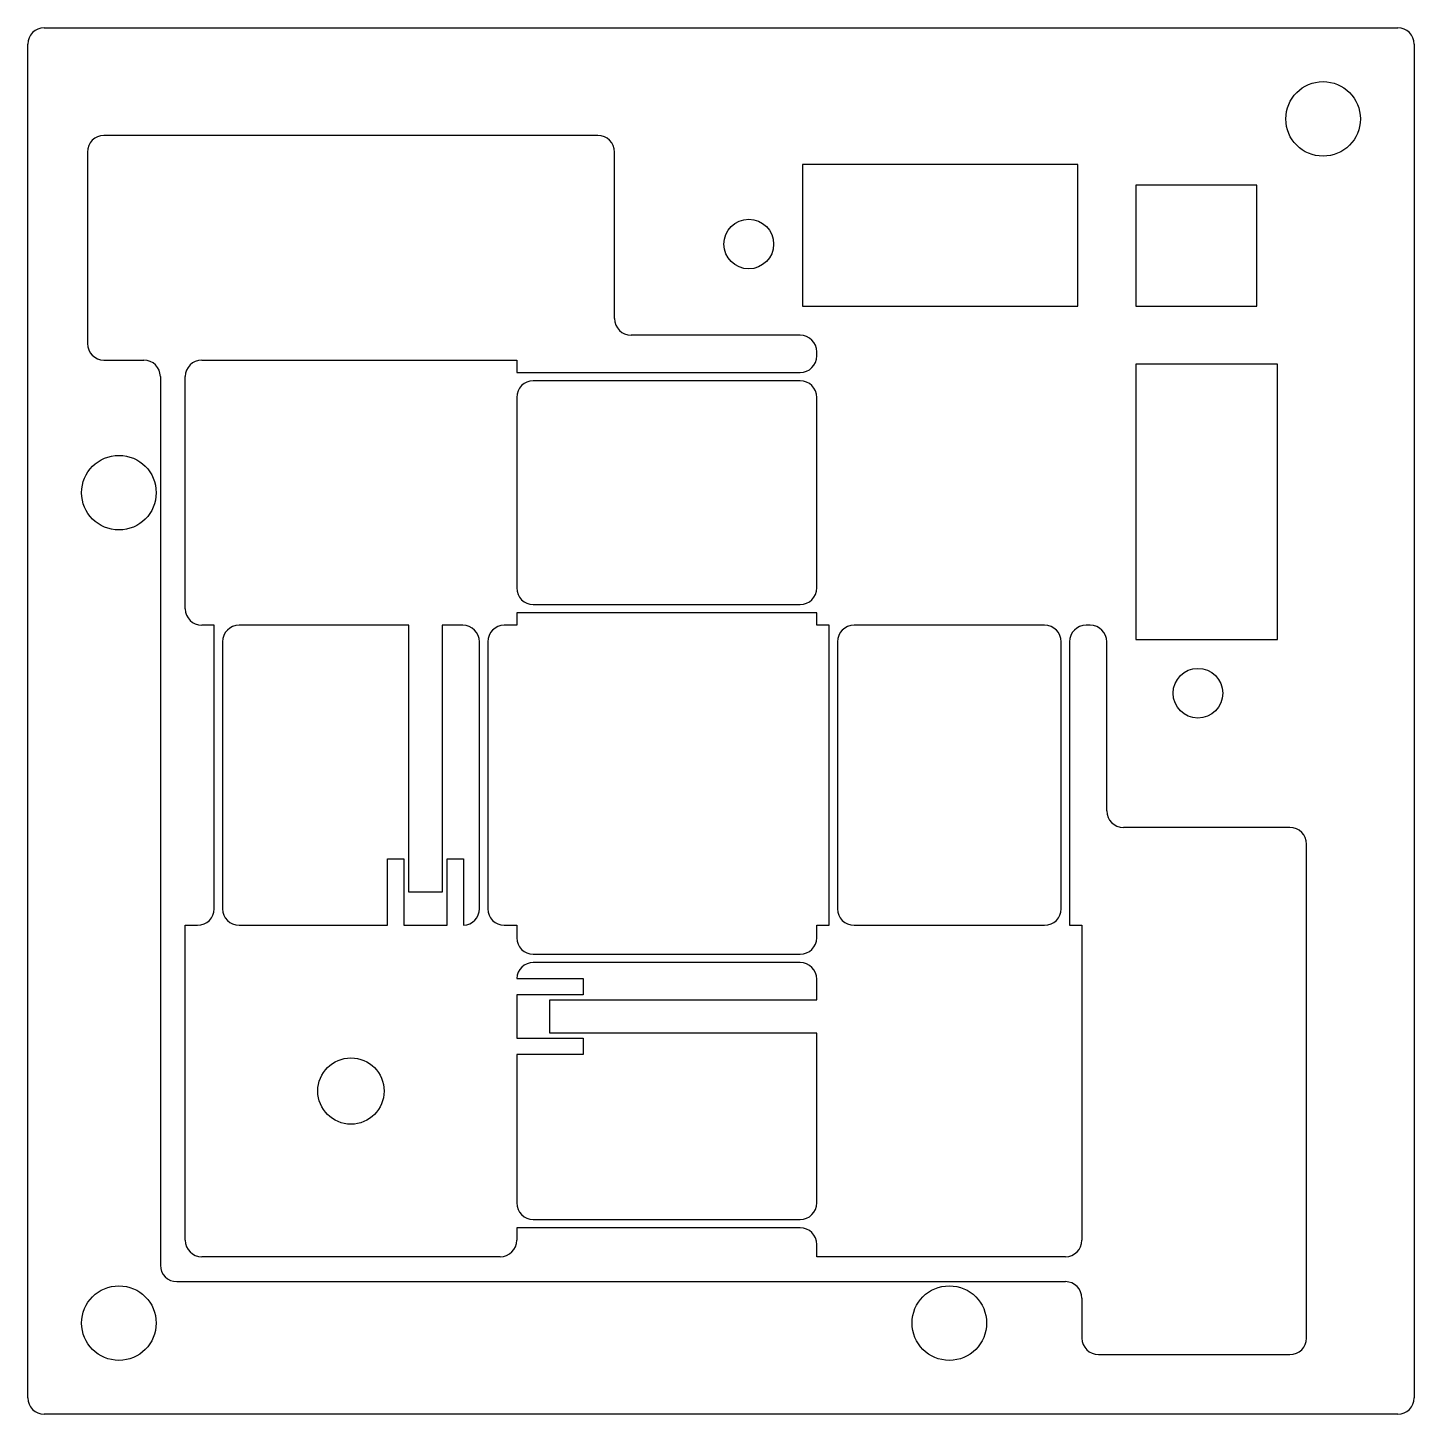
# Model space of a CAD drawing. Header units: millimetres. Extents: x -19.5 to 64.2, y -19.5 to 64.2.
import ezdxf

# ---------------------------------------------------------------- set-up
doc = ezdxf.new("R2010")
doc.units = ezdxf.units.MM

msp = doc.modelspace()

# ---------------------------------------------------------------- linework, layer by layer
for p, q in [((-18.5, 64.15), (63.15, 64.15)), ((-19.5, -18.5), (-19.5, 63.15)), ((64.15, 63.15), (64.15, -18.5)), ((14.9, 57.65), (-14.9, 57.65)), ((-15.9, 56.65), (-15.9, 45.1)), ((15.9, 46.6), (15.9, 56.65)), ((43.85, 55.9), (27.25, 55.9)), ((27.25, 55.9), (27.25, 47.35)), ((43.85, 47.35), (43.85, 55.9)), ((54.65, 54.65), (47.35, 54.65)), ((47.35, 54.65), (47.35, 47.35)), ((54.65, 47.35), (54.65, 54.65)), ((27.25, 47.35), (43.85, 47.35)), ((47.35, 47.35), (54.65, 47.35)), ((27.1, 45.6), (16.9, 45.6)), ((28.1, 44.35), (28.1, 44.6)), ((-14.9, 44.1), (-12.5, 44.1)), ((-9, 44.1), (10, 44.1)), ((10, 44.1), (10, 43.35)), ((55.9, 43.85), (47.35, 43.85)), ((47.35, 43.85), (47.35, 27.25)), ((55.9, 27.25), (55.9, 43.85)), ((-11.5, 43.1), (-11.5, -10.5)), ((-10, 29.1), (-10, 43.1)), ((10, 43.35), (27.1, 43.35)), ((27.1, 42.85), (11, 42.85)), ((10, 41.85), (10, 30.35)), ((28.1, 30.35), (28.1, 41.85)), ((11, 29.35), (27.1, 29.35)), ((28.1, 28.85), (10, 28.85)), ((10, 28.85), (10, 28.1)), ((28.1, 28.1), (28.1, 28.85)), ((-8.25, 28.1), (-9, 28.1)), ((-8.25, 11), (-8.25, 28.1)), ((3.5, 28.1), (-6.75, 28.1)), ((3.5, 12), (3.5, 28.1)), ((6.75, 28.1), (5.5, 28.1)), ((5.5, 28.1), (5.5, 12)), ((10, 28.1), (9.25, 28.1)), ((28.85, 28.1), (28.1, 28.1)), ((28.85, 10), (28.85, 28.1)), ((41.85, 28.1), (30.35, 28.1)), ((44.6, 28.1), (44.35, 28.1)), ((-7.75, 27.1), (-7.75, 11)), ((7.75, 11), (7.75, 27.1)), ((8.25, 27.1), (8.25, 11)), ((29.35, 27.1), (29.35, 11)), ((42.85, 11), (42.85, 27.1)), ((43.35, 27.1), (43.35, 10)), ((45.6, 16.9), (45.6, 27.1)), ((47.35, 27.25), (55.9, 27.25)), ((56.65, 15.9), (46.6, 15.9)), ((57.65, -14.9), (57.65, 14.9)), ((2.2, 10), (2.2, 14)), ((2.2, 14), (3.2, 14)), ((3.2, 14), (3.2, 10)), ((5.8, 10), (5.8, 14)), ((5.8, 14), (6.8, 14)), ((6.8, 14), (6.8, 10.001)), ((5.5, 12), (3.5, 12)), ((-10, -9), (-10, 10)), ((-10, 10), (-9.25, 10)), ((-6.75, 10), (2.2, 10)), ((3.2, 10), (5.8, 10)), ((9.25, 10), (10, 10)), ((10, 10), (10, 9.25)), ((28.1, 9.25), (28.1, 10)), ((28.1, 10), (28.85, 10)), ((30.35, 10), (41.85, 10)), ((43.35, 10), (44.1, 10)), ((44.1, 10), (44.1, -9)), ((11, 8.25), (27.1, 8.25)), ((27.1, 7.75), (11, 7.75)), ((10.001, 6.8), (14, 6.8)), ((14, 6.8), (14, 5.8)), ((28.1, 5.5), (28.1, 6.75)), ((14, 5.8), (10, 5.8)), ((10, 5.8), (10, 3.2)), ((12, 3.5), (12, 5.5)), ((12, 5.5), (28.1, 5.5)), ((28.1, 3.5), (12, 3.5)), ((28.1, -6.75), (28.1, 3.5)), ((10, 3.2), (14, 3.2)), ((14, 3.2), (14, 2.2)), ((14, 2.2), (10, 2.2)), ((10, 2.2), (10, -6.75)), ((27.1, -8.25), (10, -8.25)), ((10, -8.25), (10, -9)), ((11, -7.75), (27.1, -7.75)), ((9, -10), (-9, -10)), ((28.1, -10), (28.1, -9.25)), ((43.1, -10), (28.1, -10)), ((-10.5, -11.5), (43.1, -11.5)), ((44.1, -12.5), (44.1, -14.9)), ((45.1, -15.9), (56.65, -15.9)), ((63.15, -19.5), (-18.5, -19.5))]:
    msp.add_line(p, q)
for centre, radius in [((58.65, 58.65), 2.25), ((24, 51.1), 1.5), ((-14, 36.1), 2.25), ((51.1, 24), 1.5), ((0, 0), 2), ((-14, -14), 2.25), ((36.1, -14), 2.25)]:
    msp.add_circle(centre, radius)
for centre, start, end in [((-18.5, 63.15), 90, 180), ((63.15, 63.15), 0, 90), ((-14.9, 56.65), 90, 180), ((14.9, 56.65), 0, 90), ((16.9, 46.6), 180, 270), ((27.1, 44.6), 0, 90), ((-14.9, 45.1), 180, 270), ((27.1, 44.35), 270, 360), ((-12.5, 43.1), 0, 90), ((-9, 43.1), 90, 180), ((11, 41.85), 90, 180), ((27.1, 41.85), 0, 90), ((11, 30.35), 180, 270), ((27.1, 30.35), 270, 360), ((-9, 29.1), 180, 270), ((-6.75, 27.1), 90, 180), ((6.75, 27.1), 0, 90), ((9.25, 27.1), 90, 180), ((30.35, 27.1), 90, 180), ((41.85, 27.1), 0, 90), ((44.35, 27.1), 90, 180), ((44.6, 27.1), 0, 90), ((46.6, 16.9), 180, 270), ((56.65, 14.9), 0, 90), ((-9.25, 11), 270, 360), ((-6.75, 11), 180, 270), ((6.75, 11), 272.86598, 360), ((9.25, 11), 180, 270), ((30.35, 11), 180, 270), ((41.85, 11), 270, 360), ((11, 9.25), 180, 270), ((27.1, 9.25), 270, 360), ((11, 6.75), 90, 177.13402), ((27.1, 6.75), 0, 90), ((11, -6.75), 180, 270), ((27.1, -6.75), 270, 360), ((27.1, -9.25), 0, 90), ((-9, -9), 180, 270), ((9, -9), 270, 360), ((43.1, -9), 270, 360), ((-10.5, -10.5), 180, 270), ((43.1, -12.5), 0, 90), ((45.1, -14.9), 180, 270), ((56.65, -14.9), 270, 360), ((-18.5, -18.5), 180, 270), ((63.15, -18.5), 270, 360)]:
    msp.add_arc(centre, 1, start, end)

doc.saveas('drawing.dxf')
